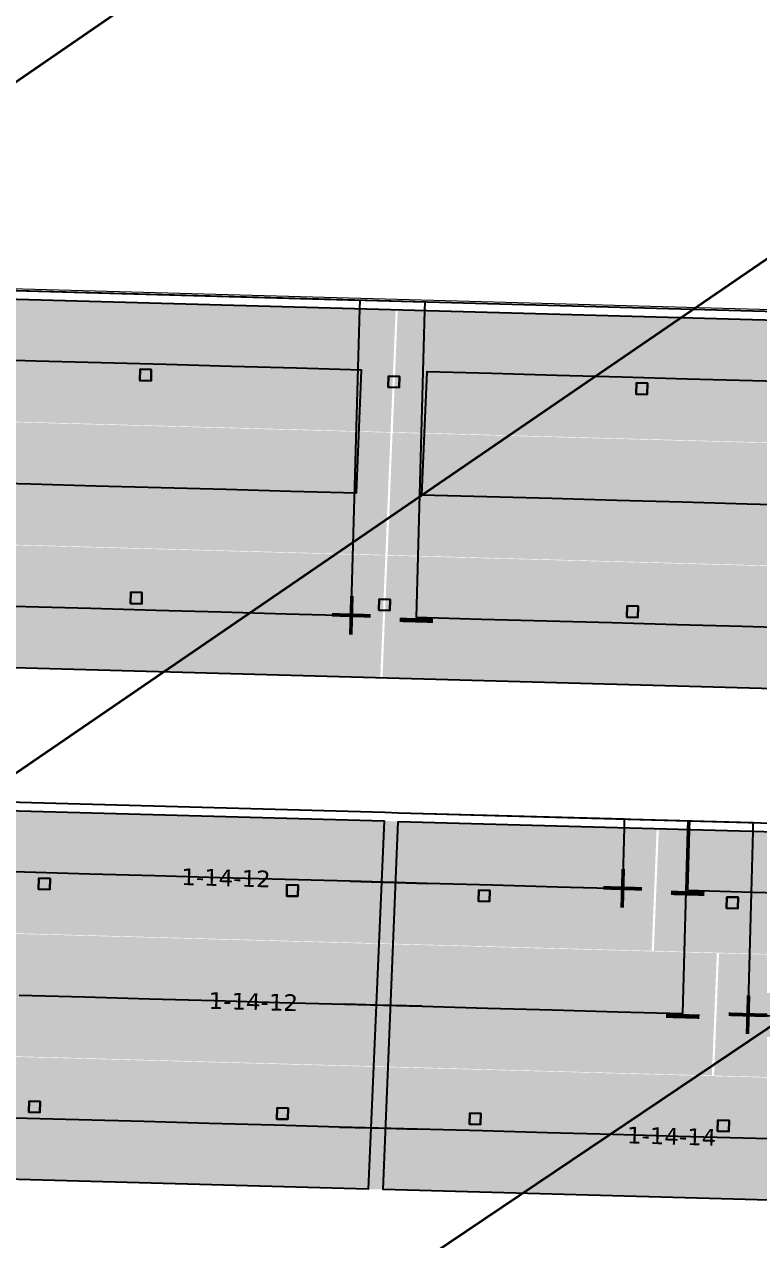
# Model space of a CAD drawing. Header units: metres. Extents: x 1477905 to 1478744, y 4202276 to 4202610.
# Drawn here: x 1478492.37 to 1478505.57, y 4202423.98 to 4202445.82 of the extents above; entities that cross this region are included whole.
import ezdxf

# ---------------------------------------------------------------- set-up
doc = ezdxf.new("R2010")
doc.units = ezdxf.units.M
doc.layers.add('Nouveau Terrain - CN - Courbes', color=22, linetype='Continuous', lineweight=0)
for name, color, linetype in [('PVcase DC Extensions', 170, 'Continuous'), ('PVcase Device Coloring', 7, 'Continuous'), ('PVcase Polarity Symbols', 7, 'Continuous'), ('PVcase Poles', 7, 'Continuous'), ('PVcase PV Area', 30, 'Continuous'), ('PVcase PV Modules (full frames)', 142, 'Continuous'), ('PVcase PV Modules (optimised)', 142, 'Continuous'), ('PVcase String Cables', 150, 'Continuous'), ('PVcase Stringing Numbers', 7, 'Continuous'), ('PVcase Strings', 92, 'Continuous')]:
    doc.layers.add(name, color=color, linetype=linetype)
doc.styles.get("Standard").update_dxf_attribs({"font": 'verdana.ttf'})
doc.styles.add('UBS-Style de texte', font='verdana.ttf')

# ---------------------------------------------------------------- blocks, each defined once
blk = doc.blocks.new('3P18@15DEG F FX ID2 PVBlock')
at = {"layer": 'PVcase PV Modules (optimised)', "color": 0}
blk.add_polyline3d([(0, 0, 1.773945735132677), (21.06698842950539, -0.5810537936249747, 1.773945735132684), (20.88445742833418, -7.198992669318526, 7.019385073192552e-15), (-0.182531001171211, -6.617938875693552, 0)], close=True, dxfattribs=at)

msp = doc.modelspace()

# ---------------------------------------------------------------- hatches: boundary and pattern name
at = {"layer": 'PVcase Device Coloring', "true_color": 0x1eec00, "transparency": 33554582}
for points in [[(1478482.483450809, 4202441.147699973), (1478482.391511109, 4202438.949019969), (1478498.954606212, 4202438.492189165), (1478499.046545913, 4202440.690869169)], [(1478499.083568135, 4202440.68984805), (1478498.995108641, 4202438.491072059), (1478514.392167092, 4202438.066401997), (1478514.480626587, 4202440.265177988)], [(1478483.543562436, 4202438.907582026), (1478483.451622736, 4202436.708902022), (1478498.862262913, 4202436.283857361), (1478498.954202614, 4202438.482537366)], [(1478498.991224836, 4202438.481516247), (1478498.902765342, 4202436.282740255), (1478515.474568826, 4202435.825669261), (1478515.563028321, 4202438.024445252)], [(1478467.072552169, 4202437.150994268), (1478466.980612468, 4202434.952314264), (1478498.769919615, 4202434.075525559), (1478498.861859315, 4202436.274205563)], [(1478498.898881538, 4202436.273184444), (1478498.810422043, 4202434.074408452), (1478530.611965152, 4202433.19728226), (1478530.700424647, 4202435.396058252)]]:
    msp.add_hatch(color=3, dxfattribs=at).paths.add_polyline_path(points, flags=0)
at = {"layer": 'PVcase Device Coloring', "true_color": 0x00ff40, "transparency": 33554582}
for points in [[(1478488.344602771, 4202431.792631203), (1478488.255544823, 4202429.593871718), (1478503.64973364, 4202429.169280804), (1478503.738791588, 4202431.368040289)], [(1478503.7777315, 4202431.366966278), (1478503.688673552, 4202429.168206793), (1478520.046431891, 4202428.717039433), (1478520.135489839, 4202430.915798918)], [(1478488.247286457, 4202429.584436562), (1478488.158228508, 4202427.385677077), (1478504.731477475, 4202426.928566214), (1478504.820535424, 4202429.127325699)], [(1478504.859475336, 4202429.126251689), (1478504.770417387, 4202426.927492204), (1478519.956982994, 4202426.508627798), (1478520.046040942, 4202428.707387283)], [(1478488.149970143, 4202427.376241921), (1478488.060912194, 4202425.177482435), (1478519.867534098, 4202424.300216164), (1478519.956592046, 4202426.498975649)]]:
    msp.add_hatch(color=100, dxfattribs=at).paths.add_polyline_path(points, flags=0)

# ---------------------------------------------------------------- linework, layer by layer
at = {"layer": 'Nouveau Terrain - CN - Courbes', "linetype": 'Continuous', "lineweight": 35}
for points in [[(1478479.04729392, 4202402.991108484, 65), (1478473.620589757, 4202401.417096424, 65), (1478475.985826699, 4202404.625406353, 65), (1478479.081299543, 4202408.366937595, 65), (1478480.429402437, 4202408.946411879, 65), (1478485.40812982, 4202410.008290214, 65), (1478487.609477454, 4202415.586895473, 65), (1478513.964444778, 4202433.312340741, 65), (1478556.971374048, 4202460.598036304, 65), (1478557.432209718, 4202461.599895009, 65), (1478559.407499856, 4202462.247799107, 65), (1478561.959309776, 4202463.805026239, 65), (1478569.909404268, 4202469.411276964, 65), (1478584.394987576, 4202477.759410393, 65), (1478587.342653569, 4202479.804456011, 65)], [(1478460.05602341, 4202398.024387334, 66), (1478459.212787518, 4202398.190406777, 66), (1478462.015698838, 4202401.475463587, 66), (1478465.607678771, 4202405.935287581, 66), (1478474.120264327, 4202416.931485549, 66), (1478475.004602611, 4202417.081417836, 66), (1478482.580715698, 4202425.772784553, 66), (1478516.306781525, 4202448.862316032, 66), (1478517.882323446, 4202450.561830505, 66), (1478520.160226136, 4202452.125735318, 66), (1478525.940551864, 4202455.216131345, 66), (1478534.350687071, 4202460.458383814, 66), (1478536.699811654, 4202461.468913687, 66), (1478544.439863948, 4202462.628009935, 66)], [(1478387.232329983, 4202386.094619704, 67), (1478390.908338942, 4202388.990672459, 67), (1478394.47325859, 4202390.825382657, 67), (1478403.84511512, 4202393.310762256, 67), (1478406.848609371, 4202393.746526284, 67), (1478419.865804031, 4202397.782705342, 67), (1478421.240200262, 4202398.136099674, 67), (1478435.962054715, 4202405.513392548, 67), (1478437.087439957, 4202405.888138734, 67), (1478450.501439546, 4202402.302026521, 67), (1478451.480135427, 4202402.868218603, 67), (1478459.843731548, 4202412.131789844, 67), (1478463.308035592, 4202416.60683128, 67), (1478463.581035824, 4202416.653115184, 67), (1478482.375803458, 4202438.020804289, 67), (1478497.450971379, 4202448.386024848, 67), (1478505.261635727, 4202457.458648583, 67), (1478506.615047561, 4202458.523228514, 67), (1478512.302633515, 4202459.35741089, 67)]]:
    msp.add_polyline3d(points, dxfattribs=at)
at = {"layer": 'PVcase DC Extensions'}
for points in [[(1478498.228897262, 4202430.419402136, 67.65300735039442), (1478498.794610096, 4202430.403799069, 67.61815717966124), (1478499.048431597, 4202430.396798356, 67.60525540758205), (1478499.614558008, 4202430.381183884, 67.57794101669013)], [(1478499.525109111, 4202428.172772249, 66.98645057095854), (1478498.958982701, 4202428.188386723, 67.01376496267729), (1478498.697293781, 4202428.19560443, 67.02709884058264), (1478498.131580947, 4202428.211207495, 67.06194901070074)], [(1478498.034264633, 4202426.003012854, 66.4708906712441), (1478498.599977467, 4202425.987409784, 66.43604050002224), (1478498.869533804, 4202425.979975086, 66.42227451627441), (1478499.435660214, 4202425.964360614, 66.39496012521575)]]:
    msp.add_polyline3d(points, dxfattribs=at)
at = {"layer": 'PVcase Poles'}
for points in [[(1478494.44863215, 4202439.421154476, 65.44697197979568), (1478494.454146303, 4202439.621078447, 65.44697197979568), (1478494.454146303, 4202439.621078447, 68.51361733887236), (1478494.44863215, 4202439.421154476, 68.45995189418956), (1478494.44863215, 4202439.421154476, 65.44697197979568), (1478494.648556121, 4202439.415640323, 65.44697197979568), (1478494.648556121, 4202439.415640323, 68.44932429929527), (1478494.44863215, 4202439.421154476, 68.45995189418956), (1478494.648556121, 4202439.415640323, 68.44932429929527), (1478494.654070274, 4202439.615564295, 68.50298974397808), (1478494.654070274, 4202439.615564295, 65.44697197979568), (1478494.648556121, 4202439.415640323, 65.44697197979568), (1478494.654070274, 4202439.615564295, 65.44697197979568), (1478494.454146303, 4202439.621078447, 65.44697197979568), (1478494.654070274, 4202439.615564295, 65.44697197979568), (1478494.654070274, 4202439.615564295, 68.50298974397808), (1478494.454146303, 4202439.621078447, 68.51361733887236)], [(1478498.90963957, 4202439.298114331, 65.19096122651939), (1478498.915153722, 4202439.498038303, 65.19096122651939), (1478498.915153722, 4202439.498038303, 68.2764782933973), (1478498.90963957, 4202439.298114331, 68.2228128487145), (1478498.90963957, 4202439.298114331, 65.19096122651939), (1478499.109563541, 4202439.292600179, 65.19096122651939), (1478499.109563541, 4202439.292600179, 68.21218525382021), (1478498.90963957, 4202439.298114331, 68.2228128487145), (1478499.109563541, 4202439.292600179, 68.21218525382021), (1478499.115077693, 4202439.492524151, 68.26585069850302), (1478499.115077693, 4202439.492524151, 65.19096122651939), (1478499.109563541, 4202439.292600179, 65.19096122651939), (1478499.115077693, 4202439.492524151, 65.19096122651939), (1478498.915153722, 4202439.498038303, 65.19096122651939), (1478499.115077693, 4202439.492524151, 65.19096122651939), (1478499.115077693, 4202439.492524151, 68.26585069850302), (1478498.915153722, 4202439.498038303, 68.2764782933973)], [(1478503.370646989, 4202439.175074189, 64.94214911442832), (1478503.376161142, 4202439.374998161, 64.94214911442832), (1478503.376161142, 4202439.374998161, 68.03933924843521), (1478503.370646989, 4202439.175074189, 67.9856738037524), (1478503.370646989, 4202439.175074189, 64.94214911442832), (1478503.57057096, 4202439.169560037, 64.94214911442832), (1478503.57057096, 4202439.169560037, 67.97504620885813), (1478503.370646989, 4202439.175074189, 67.9856738037524), (1478503.57057096, 4202439.169560037, 67.97504620885813), (1478503.576085112, 4202439.369484008, 68.02871165354094), (1478503.576085112, 4202439.369484008, 64.94214911442832), (1478503.57057096, 4202439.169560037, 64.94214911442832), (1478503.576085112, 4202439.369484008, 64.94214911442832), (1478503.376161142, 4202439.374998161, 64.94214911442832), (1478503.576085112, 4202439.369484008, 64.94214911442832), (1478503.576085112, 4202439.369484008, 68.02871165354094), (1478503.376161142, 4202439.374998161, 68.03933924843521)], [(1478494.281038234, 4202435.413251581, 65.13349969395485), (1478494.286552387, 4202435.613175552, 65.13349969395485), (1478494.286552387, 4202435.613175552, 67.44038727004703), (1478494.281038234, 4202435.413251581, 67.38672182536422), (1478494.281038234, 4202435.413251581, 65.13349969395485), (1478494.480962205, 4202435.407737428, 65.13349969395485), (1478494.480962205, 4202435.407737428, 67.37609423046993), (1478494.281038234, 4202435.413251581, 67.38672182536422), (1478494.480962205, 4202435.407737428, 67.37609423046993), (1478494.486476358, 4202435.6076614, 67.42975967515274), (1478494.486476358, 4202435.6076614, 65.13349969395485), (1478494.480962205, 4202435.407737428, 65.13349969395485), (1478494.486476358, 4202435.6076614, 65.13349969395485), (1478494.286552387, 4202435.613175552, 65.13349969395485), (1478494.486476358, 4202435.6076614, 65.13349969395485), (1478494.486476358, 4202435.6076614, 67.42975967515274), (1478494.286552387, 4202435.613175552, 67.44038727004703)], [(1478498.742045654, 4202435.290211436, 64.89015536144099), (1478498.747559806, 4202435.490135408, 64.89015536144099), (1478498.747559806, 4202435.490135408, 67.20324822458261), (1478498.742045654, 4202435.290211436, 67.1495827798998), (1478498.742045654, 4202435.290211436, 64.89015536144099), (1478498.941969624, 4202435.284697284, 64.89015536144099), (1478498.941969624, 4202435.284697284, 67.13895518500551), (1478498.742045654, 4202435.290211436, 67.1495827798998), (1478498.941969624, 4202435.284697284, 67.13895518500551), (1478498.947483777, 4202435.484621256, 67.19262062968832), (1478498.947483777, 4202435.484621256, 64.89015536144099), (1478498.941969624, 4202435.284697284, 64.89015536144099), (1478498.947483777, 4202435.484621256, 64.89015536144099), (1478498.747559806, 4202435.490135408, 64.89015536144099), (1478498.947483777, 4202435.484621256, 64.89015536144099), (1478498.947483777, 4202435.484621256, 67.19262062968832), (1478498.747559806, 4202435.490135408, 67.20324822458261)], [(1478503.203053073, 4202435.167171293, 64.66118461712554), (1478503.208567226, 4202435.367095265, 64.66118461712554), (1478503.208567226, 4202435.367095265, 66.96610917935871), (1478503.203053073, 4202435.167171293, 66.9124437346759), (1478503.203053073, 4202435.167171293, 64.66118461712554), (1478503.402977044, 4202435.161657141, 64.66118461712554), (1478503.402977044, 4202435.161657141, 66.90181613978162), (1478503.203053073, 4202435.167171293, 66.9124437346759), (1478503.402977044, 4202435.161657141, 66.90181613978162), (1478503.408491196, 4202435.361581112, 66.95548158446442), (1478503.408491196, 4202435.361581112, 64.66118461712554), (1478503.402977044, 4202435.161657141, 64.66118461712554), (1478503.408491196, 4202435.361581112, 64.66118461712554), (1478503.208567226, 4202435.367095265, 64.66118461712554), (1478503.408491196, 4202435.361581112, 64.66118461712554), (1478503.408491196, 4202435.361581112, 66.95548158446442), (1478503.208567226, 4202435.367095265, 66.96610917935871)], [(1478492.629043939, 4202430.27793009, 64.82939253346812), (1478492.634558091, 4202430.477854062, 64.82939253346812), (1478492.634558091, 4202430.477854062, 67.97175728251922), (1478492.629043939, 4202430.27793009, 67.91806592915785), (1478492.629043939, 4202430.27793009, 64.82939253346812), (1478492.828967909, 4202430.272415938, 64.82939253346812), (1478492.828967909, 4202430.272415938, 67.90574981405612), (1478492.629043939, 4202430.27793009, 67.91806592915785), (1478492.828967909, 4202430.272415938, 67.90574981405612), (1478492.834482062, 4202430.47233991, 67.9594411674175), (1478492.834482062, 4202430.47233991, 64.82939253346812), (1478492.828967909, 4202430.272415938, 64.82939253346812), (1478492.834482062, 4202430.47233991, 64.82939253346812), (1478492.634558091, 4202430.477854062, 64.82939253346812), (1478492.834482062, 4202430.47233991, 64.82939253346812), (1478492.834482062, 4202430.47233991, 67.9594411674175), (1478492.634558091, 4202430.477854062, 67.97175728251922)], [(1478497.087898706, 4202430.154949319, 64.5994439047511), (1478497.093412858, 4202430.35487329, 64.5994439047511), (1478497.093412858, 4202430.35487329, 67.69707402042269), (1478497.087898706, 4202430.154949319, 67.64338266706132), (1478497.087898706, 4202430.154949319, 64.5994439047511), (1478497.287822677, 4202430.149435166, 64.5994439047511), (1478497.287822677, 4202430.149435166, 67.63106655195959), (1478497.087898706, 4202430.154949319, 67.64338266706132), (1478497.287822677, 4202430.149435166, 67.63106655195959), (1478497.293336829, 4202430.349359138, 67.68475790532096), (1478497.293336829, 4202430.349359138, 64.5994439047511), (1478497.287822677, 4202430.149435166, 64.5994439047511), (1478497.293336829, 4202430.349359138, 64.5994439047511), (1478497.093412858, 4202430.35487329, 64.5994439047511), (1478497.293336829, 4202430.349359138, 64.5994439047511), (1478497.293336829, 4202430.349359138, 67.68475790532096), (1478497.093412858, 4202430.35487329, 67.69707402042269)], [(1478500.535322163, 4202430.059865084, 64.42263901056008), (1478500.540836315, 4202430.259789055, 64.42263901056008), (1478500.540836315, 4202430.259789055, 67.50742043277063), (1478500.535322163, 4202430.059865084, 67.45376830296595), (1478500.535322163, 4202430.059865084, 64.42263901056008), (1478500.735246134, 4202430.054350931, 64.42263901056008), (1478500.735246134, 4202430.054350931, 67.44412239801618), (1478500.535322163, 4202430.059865084, 67.45376830296595), (1478500.735246134, 4202430.054350931, 67.44412239801618), (1478500.740760286, 4202430.254274903, 67.49777452782085), (1478500.740760286, 4202430.254274903, 64.42263901056008), (1478500.735246134, 4202430.054350931, 64.42263901056008), (1478500.740760286, 4202430.254274903, 64.42263901056008), (1478500.540836315, 4202430.259789055, 64.42263901056008), (1478500.740760286, 4202430.254274903, 64.42263901056008), (1478500.740760286, 4202430.254274903, 67.49777452782085), (1478500.540836315, 4202430.259789055, 67.50742043277063)], [(1478504.997436673, 4202429.936794405, 64.19481356368917), (1478505.002950825, 4202430.136718377, 64.19481356368917), (1478505.002950825, 4202430.136718377, 67.29213293042531), (1478504.997436673, 4202429.936794405, 67.23848080062064), (1478504.997436673, 4202429.936794405, 64.19481356368917), (1478505.197360644, 4202429.931280253, 64.19481356368917), (1478505.197360644, 4202429.931280253, 67.22883489567086), (1478504.997436673, 4202429.936794405, 67.23848080062064), (1478505.197360644, 4202429.931280253, 67.22883489567086), (1478505.202874796, 4202430.131204224, 67.28248702547553), (1478505.202874796, 4202430.131204224, 64.19481356368917), (1478505.197360644, 4202429.931280253, 64.19481356368917), (1478505.202874796, 4202430.131204224, 64.19481356368917), (1478505.002950825, 4202430.136718377, 64.19481356368917), (1478505.202874796, 4202430.131204224, 64.19481356368917), (1478505.202874796, 4202430.131204224, 67.28248702547553), (1478505.002950825, 4202430.136718377, 67.29213293042531)], [(1478492.452424493, 4202426.27027613, 64.5458938056088), (1478492.457938646, 4202426.470200102, 64.5458938056088), (1478492.457938646, 4202426.470200102, 66.8990450991022), (1478492.452424493, 4202426.27027613, 66.84535374574082), (1478492.452424493, 4202426.27027613, 64.5458938056088), (1478492.652348464, 4202426.264761978, 64.5458938056088), (1478492.652348464, 4202426.264761978, 66.8330376306391), (1478492.452424493, 4202426.27027613, 66.84535374574082), (1478492.652348464, 4202426.264761978, 66.8330376306391), (1478492.657862616, 4202426.464685949, 66.88672898400047), (1478492.657862616, 4202426.464685949, 64.5458938056088), (1478492.652348464, 4202426.264761978, 64.5458938056088), (1478492.657862616, 4202426.464685949, 64.5458938056088), (1478492.457938646, 4202426.470200102, 64.5458938056088), (1478492.657862616, 4202426.464685949, 64.5458938056088), (1478492.657862616, 4202426.464685949, 66.88672898400047), (1478492.457938646, 4202426.470200102, 66.8990450991022)], [(1478496.911279261, 4202426.147295359, 64.3163523267252), (1478496.916793413, 4202426.34721933, 64.3163523267252), (1478496.916793413, 4202426.34721933, 66.62436183699306), (1478496.911279261, 4202426.147295359, 66.57067048363169), (1478496.911279261, 4202426.147295359, 64.3163523267252), (1478497.111203232, 4202426.141781206, 64.3163523267252), (1478497.111203232, 4202426.141781206, 66.55835436852995), (1478496.911279261, 4202426.147295359, 66.57067048363169), (1478497.111203232, 4202426.141781206, 66.55835436852995), (1478497.116717384, 4202426.341705178, 66.61204572189132), (1478497.116717384, 4202426.341705178, 64.3163523267252), (1478497.111203232, 4202426.141781206, 64.3163523267252), (1478497.116717384, 4202426.341705178, 64.3163523267252), (1478496.916793413, 4202426.34721933, 64.3163523267252), (1478497.116717384, 4202426.341705178, 64.3163523267252), (1478497.116717384, 4202426.341705178, 66.61204572189132), (1478496.916793413, 4202426.34721933, 66.62436183699306)], [(1478500.3729813, 4202426.051817303, 64.13917326598363), (1478500.378495452, 4202426.251741274, 64.13917326598363), (1478500.378495452, 4202426.251741274, 66.4339240199107), (1478500.3729813, 4202426.051817303, 66.38027189010603), (1478500.3729813, 4202426.051817303, 64.13917326598363), (1478500.57290527, 4202426.04630315, 64.13917326598363), (1478500.57290527, 4202426.04630315, 66.37062598515624), (1478500.3729813, 4202426.051817303, 66.38027189010603), (1478500.57290527, 4202426.04630315, 66.37062598515624), (1478500.578419423, 4202426.246227122, 66.42427811496091), (1478500.578419423, 4202426.246227122, 64.13917326598363), (1478500.57290527, 4202426.04630315, 64.13917326598363), (1478500.578419423, 4202426.246227122, 64.13917326598363), (1478500.378495452, 4202426.251741274, 64.13917326598363), (1478500.578419423, 4202426.246227122, 64.13917326598363), (1478500.578419423, 4202426.246227122, 66.42427811496091), (1478500.378495452, 4202426.251741274, 66.4339240199107)], [(1478504.83509581, 4202425.928746624, 63.91524052750503), (1478504.840609962, 4202426.128670596, 63.91524052750503), (1478504.840609962, 4202426.128670596, 66.21863651756537), (1478504.83509581, 4202425.928746624, 66.16498438776071), (1478504.83509581, 4202425.928746624, 63.91524052750503), (1478505.03501978, 4202425.923232472, 63.91524052750503), (1478505.03501978, 4202425.923232472, 66.15533848281092), (1478504.83509581, 4202425.928746624, 66.16498438776071), (1478505.03501978, 4202425.923232472, 66.15533848281092), (1478505.040533933, 4202426.123156443, 66.2089906126156), (1478505.040533933, 4202426.123156443, 63.91524052750503), (1478505.03501978, 4202425.923232472, 63.91524052750503), (1478505.040533933, 4202426.123156443, 63.91524052750503), (1478504.840609962, 4202426.128670596, 63.91524052750503), (1478505.040533933, 4202426.123156443, 63.91524052750503), (1478505.040533933, 4202426.123156443, 66.2089906126156), (1478504.840609962, 4202426.128670596, 66.21863651756537)]]:
    msp.add_polyline3d(points, dxfattribs=at)
at = {"layer": 'PVcase PV Area', "color": 92, "lineweight": 0, "ltscale": 0.3}
msp.add_lwpolyline([(1478339.259568284, 4202438.995625216), (1478350.068033775, 4202437.937223447), (1478351.232465833, 4202444.959349633), (1478540.534256194, 4202439.738170348), (1478540.901876147, 4202436.232162382, -0.3139956367760866), (1478536.12052433, 4202430.113600746), (1478511.262201618, 4202419.774277388), (1478479.866163529, 4202408.008974139), (1478455.566751942, 4202400.12618837), (1478424.996123794, 4202392.130042891), (1478405.950104405, 4202386.211767361, -0.1137883790422365), (1478401.394384891, 4202385.911842342), (1478394.320368514, 4202388.689042576), (1478385.824395231, 4202392.672774198, 0.4395017912573829), (1478355.370027866, 4202381.467339296), (1478354.099964637, 4202377.634699788, -0.2556769067150101), (1478348.901034069, 4202372.930065227), (1478337.373768455, 4202370.62308633)], format="xyb", close=True, dxfattribs=at)
at = {"layer": 'PVcase String Cables'}
for points in [[(1478513.870242965, 4202439.181405222, 67.53217177368224), (1478513.900576028, 4202440.281176505, 67.82729500877319), (1478513.904711644, 4202440.431119567, 67.82738449169229), (1478509.840600484, 4202440.543212815, 68.01932672065318), (1478509.590932792, 4202440.550098961, 68.03197868462067), (1478488.553624363, 4202441.130334134, 69.1502837596001), (1478488.304824738, 4202441.137196338, 69.1642200213521), (1478467.306336876, 4202441.716360791, 70.86236638150481), (1478467.056728063, 4202441.723245312, 70.88352989769439), (1478446.071371821, 4202442.30204758, 72.73702291638509), (1478445.803564531, 4202442.309434038, 72.76050105877586), (1478424.80088421, 4202442.888714124, 74.40594292057258), (1478424.494120179, 4202442.897175058, 74.42566930873956), (1478403.45013783, 4202443.477594306, 75.41032428569103), (1478403.18036219, 4202443.485035054, 75.42080560663639), (1478382.126851171, 4202444.065717114, 76.17453442216315), (1478381.840358193, 4202444.073618948, 76.18314753144931), (1478360.775929468, 4202444.654602132, 76.51166850085247), (1478360.522577693, 4202444.66158989, 76.51189248825186), (1478339.881851294, 4202445.230886836, 76.79454619839572)], [(1478514.952644699, 4202436.940672486, 66.88533617175163), (1478515.0439102, 4202440.249641923, 67.77329695094616), (1478515.048045816, 4202440.399584986, 67.77338643386702), (1478509.840600484, 4202440.543212815, 68.01932672065318), (1478509.590932792, 4202440.550098961, 68.03197868462067), (1478488.553624363, 4202441.130334134, 69.1502837596001), (1478488.304824738, 4202441.137196338, 69.16422002133328), (1478467.306336876, 4202441.716360791, 70.86236638150481), (1478467.056728063, 4202441.723245312, 70.88352989769439), (1478446.071371821, 4202442.30204758, 72.73702291638509), (1478445.803564531, 4202442.309434038, 72.76050105877586), (1478424.80088421, 4202442.888714124, 74.40594292057258), (1478424.494120179, 4202442.897175059, 74.4256693087413), (1478403.45013783, 4202443.477594306, 75.41032428569103), (1478403.18036219, 4202443.485035054, 75.42080560662806), (1478382.126851171, 4202444.065717114, 76.17453442216315), (1478381.840358193, 4202444.073618948, 76.18314753144931), (1478360.775929468, 4202444.654602132, 76.51166850085247), (1478360.522577693, 4202444.66158989, 76.51189248825186), (1478339.881851294, 4202445.230886836, 76.79454619839572)], [(1478516.123894249, 4202436.908367964, 66.8300197100963), (1478516.215159749, 4202440.217337402, 67.71798048930181), (1478516.219295366, 4202440.367280465, 67.71806997222266), (1478509.840600484, 4202440.543212815, 68.01932672065318), (1478509.590932792, 4202440.550098961, 68.03197868462067), (1478488.553624363, 4202441.130334134, 69.1502837596001), (1478488.304824738, 4202441.137196338, 69.16422002133328), (1478467.306336876, 4202441.716360791, 70.86236638150481), (1478467.056728063, 4202441.723245312, 70.88352989769439), (1478446.071371821, 4202442.30204758, 72.73702291638509), (1478445.803564531, 4202442.309434038, 72.76050105877586), (1478424.80088421, 4202442.888714124, 74.40594292057258), (1478424.494120179, 4202442.897175059, 74.4256693087413), (1478403.45013783, 4202443.477594306, 75.41032428569103), (1478403.18036219, 4202443.485035054, 75.42080560662806), (1478382.126851171, 4202444.065717114, 76.17453442216315), (1478381.840358193, 4202444.073618948, 76.18314753144931), (1478360.775929468, 4202444.654602132, 76.51166850085247), (1478360.522577693, 4202444.66158989, 76.51189248825186), (1478339.881851294, 4202445.230886836, 76.79454619839572)], [(1478515.041492515, 4202439.149100699, 67.47685531202568), (1478515.071825577, 4202440.248871982, 67.77197854711665), (1478515.075961194, 4202440.398815045, 67.7720680300375), (1478509.840600484, 4202440.543212815, 68.01932672065318), (1478509.590932792, 4202440.550098961, 68.03197868462067), (1478488.553624363, 4202441.130334134, 69.1502837596001), (1478488.304824738, 4202441.137196338, 69.1642200213521), (1478467.306336876, 4202441.716360791, 70.86236638150481), (1478467.056728063, 4202441.723245312, 70.88352989769439), (1478446.071371821, 4202442.302047579, 72.73702291638088), (1478445.803564531, 4202442.309434038, 72.76050105877586), (1478424.80088421, 4202442.888714124, 74.40594292057258), (1478424.494120179, 4202442.897175058, 74.42566930873956), (1478403.45013783, 4202443.477594306, 75.41032428569103), (1478403.18036219, 4202443.485035054, 75.42080560663639), (1478382.126851171, 4202444.065717114, 76.17453442216315), (1478381.840358193, 4202444.073618948, 76.18314753144931), (1478360.775929468, 4202444.654602132, 76.51166850085247), (1478360.522577693, 4202444.66158989, 76.51189248825186), (1478339.881851294, 4202445.230886836, 76.79454619839572)], [(1478530.090041026, 4202434.312285486, 65.57470302995091), (1478530.242238964, 4202439.830453077, 67.05550135328198), (1478530.246374581, 4202439.980396147, 67.05559083620435), (1478509.840600484, 4202440.543212816, 68.01932672065495), (1478509.590932792, 4202440.550098962, 68.03197868462274), (1478488.553624363, 4202441.130334134, 69.15028375958774), (1478488.304824738, 4202441.137196338, 69.16422002133328), (1478467.306336876, 4202441.716360791, 70.86236638150481), (1478467.056728063, 4202441.723245313, 70.88352989767803), (1478446.071371821, 4202442.30204758, 72.73702291638509), (1478445.803564531, 4202442.309434039, 72.7605010587794), (1478424.80088421, 4202442.888714124, 74.40594292057258), (1478424.494120179, 4202442.897175059, 74.4256693087413), (1478403.45013783, 4202443.477594306, 75.41032428569103), (1478403.18036219, 4202443.485035054, 75.42080560662806), (1478382.126851171, 4202444.065717114, 76.17453442216315), (1478381.840358193, 4202444.073618948, 76.18314753144931), (1478360.775929468, 4202444.654602132, 76.51166850085247), (1478360.522577693, 4202444.66158989, 76.51189248825186), (1478339.881851294, 4202445.230886836, 76.79454619839572)], [(1478499.420805665, 4202435.158181218, 67.08294274972958), (1478499.573003603, 4202440.676348813, 68.56418041896072), (1478499.577139219, 4202440.826291862, 68.56429374810891), (1478488.553624363, 4202441.130334133, 69.15028375959803), (1478488.304824738, 4202441.137196337, 69.16422002134838), (1478467.306336876, 4202441.716360791, 70.86236638150481), (1478467.056728063, 4202441.723245312, 70.88352989769439), (1478446.071371821, 4202442.302047579, 72.73702291638088), (1478445.803564531, 4202442.309434038, 72.76050105877586), (1478424.80088421, 4202442.888714124, 74.40594292057258), (1478424.494120179, 4202442.897175058, 74.42566930873956), (1478403.45013783, 4202443.477594306, 75.41032428569103), (1478403.18036219, 4202443.485035054, 75.42080560663639), (1478382.126851171, 4202444.065717114, 76.17453442216315), (1478381.840358193, 4202444.073618948, 76.18314753144931), (1478360.775929468, 4202444.654602132, 76.51166850085247), (1478360.522577693, 4202444.661589889, 76.51189248825148), (1478339.881851294, 4202445.230886836, 76.79454619839572)], [(1478498.249903516, 4202435.190476159, 67.14518577952605), (1478498.402101454, 4202440.708643753, 68.62642344875718), (1478498.40623707, 4202440.858586802, 68.62653677790537), (1478488.553624363, 4202441.130334134, 69.1502837596001), (1478488.304824738, 4202441.137196338, 69.16422002133328), (1478467.306336876, 4202441.716360791, 70.86236638150481), (1478467.056728063, 4202441.723245312, 70.88352989769439), (1478446.071371821, 4202442.30204758, 72.73702291638509), (1478445.803564531, 4202442.309434038, 72.76050105877586), (1478424.80088421, 4202442.888714124, 74.40594292057258), (1478424.494120179, 4202442.897175059, 74.4256693087413), (1478403.45013783, 4202443.477594306, 75.41032428569103), (1478403.18036219, 4202443.485035054, 75.42080560662806), (1478382.126851171, 4202444.065717114, 76.17453442216315), (1478381.840358193, 4202444.073618948, 76.18314753144931), (1478360.775929468, 4202444.654602132, 76.51166850085247), (1478360.522577693, 4202444.66158989, 76.51189248825186), (1478339.881851294, 4202445.230886836, 76.79454619839572)], [(1478503.128136204, 4202430.284275019, 67.40841836694196), (1478503.158469266, 4202431.384046304, 67.70355591983987), (1478503.162604882, 4202431.533989356, 67.70364930231757), (1478499.099031662, 4202431.646067767, 67.89970803800979), (1478498.849660655, 4202431.65294573, 67.91239470140185), (1478477.822503746, 4202432.232900911, 69.20775154736258), (1478477.573716408, 4202432.239762777, 69.2318906520581), (1478456.590860719, 4202432.818496075, 71.11350164944335), (1478456.335846844, 4202432.825529675, 71.13655079202223), (1478435.347755606, 4202433.404407376, 72.95878892240175), (1478435.040720615, 4202433.412875784, 72.9812509305466), (1478414.005574829, 4202433.993051308, 74.13955276937888), (1478413.72650541, 4202434.00074839, 74.15125363802694), (1478392.675444939, 4202434.581362861, 74.97062224059476), (1478392.399086598, 4202434.588985168, 74.9808703422818), (1478371.338314589, 4202435.169867496, 75.49281086919423), (1478371.060540808, 4202435.177528843, 75.49677146963754), (1478349.994391164, 4202435.758559492, 75.68483412742162), (1478349.745420294, 4202435.765426419, 75.69530974273171), (1478339.660408163, 4202436.043583617, 76.0200912943735)], [(1478504.20988004, 4202428.043560429, 66.7604203714471), (1478504.30114554, 4202431.352529868, 67.64842422825078), (1478504.305281156, 4202431.50247292, 67.64851761072848), (1478499.099031662, 4202431.646067766, 67.89970803800797), (1478498.849660655, 4202431.65294573, 67.91239470140185), (1478477.822503746, 4202432.232900911, 69.20775154736258), (1478477.573716408, 4202432.239762776, 69.2318906520538), (1478456.590860719, 4202432.818496075, 71.11350164944335), (1478456.335846844, 4202432.825529674, 71.13655079201813), (1478435.347755606, 4202433.404407375, 72.95878892239764), (1478435.040720615, 4202433.412875784, 72.9812509305466), (1478414.005574829, 4202433.993051307, 74.1395527693767), (1478413.72650541, 4202434.00074839, 74.15125363802694), (1478392.675444939, 4202434.581362861, 74.97062224059476), (1478392.399086598, 4202434.588985168, 74.9808703422818), (1478371.338314589, 4202435.169867496, 75.49281086919423), (1478371.060540808, 4202435.177528843, 75.49677146963754), (1478349.994391164, 4202435.758559492, 75.68483412742162), (1478349.745420294, 4202435.765426419, 75.69530974273171), (1478339.660408163, 4202436.043583617, 76.0200912943735)], [(1478505.381072772, 4202428.011257474, 66.70391282185143), (1478505.472338272, 4202431.320226913, 67.59191667841536), (1478505.476473888, 4202431.470169966, 67.59201006088365), (1478499.099031662, 4202431.646067767, 67.89970803800979), (1478498.849660655, 4202431.65294573, 67.91239470140185), (1478477.822503746, 4202432.232900911, 69.20775154736258), (1478477.573716408, 4202432.239762776, 69.2318906520538), (1478456.590860719, 4202432.818496075, 71.11350164944335), (1478456.335846844, 4202432.825529675, 71.13655079202223), (1478435.347755606, 4202433.404407376, 72.95878892240175), (1478435.040720615, 4202433.412875784, 72.9812509305466), (1478414.005574829, 4202433.993051308, 74.13955276937888), (1478413.72650541, 4202434.00074839, 74.15125363802694), (1478392.675444939, 4202434.581362861, 74.97062224059476), (1478392.399086598, 4202434.588985168, 74.9808703422818), (1478371.338314589, 4202435.169867496, 75.49281086919423), (1478371.060540808, 4202435.177528843, 75.49677146963754), (1478349.994391164, 4202435.758559492, 75.68483412742162), (1478349.745420294, 4202435.765426419, 75.69530974273171), (1478339.660408163, 4202436.043583617, 76.0200912943735)], [(1478504.299328936, 4202430.251972063, 67.35191081709532), (1478504.329661999, 4202431.351743349, 67.64704836997078), (1478504.333797615, 4202431.501686401, 67.64714175244835), (1478499.099031662, 4202431.646067766, 67.89970803800797), (1478498.849660655, 4202431.65294573, 67.91239470140185), (1478477.822503746, 4202432.232900911, 69.20775154736258), (1478477.573716408, 4202432.239762776, 69.2318906520538), (1478456.590860719, 4202432.818496074, 71.11350164943906), (1478456.335846844, 4202432.825529674, 71.13655079201813), (1478435.347755606, 4202433.404407375, 72.95878892239764), (1478435.040720615, 4202433.412875784, 72.9812509305466), (1478414.005574829, 4202433.993051307, 74.1395527693767), (1478413.72650541, 4202434.00074839, 74.15125363802694), (1478392.675444939, 4202434.581362861, 74.97062224059476), (1478392.399086598, 4202434.588985168, 74.9808703422818), (1478371.338314589, 4202435.169867496, 75.49281086919423), (1478371.060540808, 4202435.177528843, 75.49677146963754), (1478349.994391164, 4202435.758559492, 75.68483412742162), (1478349.745420294, 4202435.765426419, 75.69530974273171), (1478339.660408163, 4202436.043583617, 76.0200912943735)], [(1478519.345936662, 4202425.415210378, 65.43433177781404), (1478519.4981346, 4202430.933377972, 66.91520193849198), (1478519.502270217, 4202431.083321031, 66.91529532097287), (1478499.099031662, 4202431.646067767, 67.89970803800979), (1478498.849660655, 4202431.65294573, 67.91239470140185), (1478477.822503746, 4202432.232900911, 69.20775154736258), (1478477.573716408, 4202432.239762776, 69.2318906520538), (1478456.590860719, 4202432.818496075, 71.11350164944335), (1478456.335846844, 4202432.825529675, 71.13655079202223), (1478435.347755606, 4202433.404407375, 72.95878892239764), (1478435.040720615, 4202433.412875784, 72.9812509305466), (1478414.005574829, 4202433.993051308, 74.13955276937888), (1478413.72650541, 4202434.00074839, 74.15125363802694), (1478392.675444939, 4202434.581362861, 74.97062224059476), (1478392.399086598, 4202434.588985168, 74.9808703422818), (1478371.338314589, 4202435.169867496, 75.49281086919423), (1478371.060540808, 4202435.177528843, 75.49677146963754), (1478349.994391164, 4202435.758559492, 75.68483412742162), (1478349.745420294, 4202435.765426419, 75.69530974273171), (1478339.660408163, 4202436.043583617, 76.0200912943735)]]:
    msp.add_polyline3d(points, dxfattribs=at)
at = {"layer": 'PVcase Strings'}
for points in [[(1478491.316833922, 4202437.592577605), (1478492.487736071, 4202437.560282663), (1478493.658638219, 4202437.527987723), (1478494.829540368, 4202437.495692783), (1478496.000442517, 4202437.463397843), (1478497.171344666, 4202437.431102903), (1478498.342246814, 4202437.398807961), (1478498.434590113, 4202439.607139765), (1478497.263687965, 4202439.639434706), (1478496.092785816, 4202439.671729647), (1478494.921883667, 4202439.704024587), (1478493.750981518, 4202439.736319527), (1478492.580079369, 4202439.768614467), (1478491.409177221, 4202439.800909408)], [(1478506.630905155, 4202439.381075183), (1478505.460003006, 4202439.413370123), (1478504.289100857, 4202439.445665063), (1478503.118198709, 4202439.477960004), (1478501.94729656, 4202439.510254945), (1478500.776394411, 4202439.542549885), (1478499.605492262, 4202439.574844825), (1478499.513148963, 4202437.366513021), (1478500.684051112, 4202437.334218081), (1478501.854953261, 4202437.301923141), (1478503.02585541, 4202437.269628201), (1478504.196757559, 4202437.23733326), (1478505.367659707, 4202437.205038319), (1478506.538561856, 4202437.172743379)], [(1478498.249903516, 4202435.190476159), (1478497.079001367, 4202435.2227711), (1478495.908099218, 4202435.25506604), (1478494.737197069, 4202435.28736098), (1478493.566294921, 4202435.31965592), (1478492.395392772, 4202435.351950861), (1478491.224490623, 4202435.384245802), (1478490.053588474, 4202435.416540742), (1478488.882686325, 4202435.448835682), (1478487.461173081, 4202435.488042789), (1478486.292431621, 4202435.520278134), (1478485.123690162, 4202435.55251348), (1478483.954948702, 4202435.584748826), (1478482.786207243, 4202435.616984172), (1478481.617465783, 4202435.649219518), (1478480.448724323, 4202435.681454863), (1478479.279982864, 4202435.713690209), (1478478.111241404, 4202435.745925555), (1478476.942499944, 4202435.778160901), (1478475.773758485, 4202435.810396248), (1478474.605017025, 4202435.842631593)], [(1478521.89129418, 4202434.53841714), (1478520.720044631, 4202434.570721663), (1478519.548795081, 4202434.603026184), (1478518.377545532, 4202434.635330707), (1478517.206295982, 4202434.667635228), (1478516.035046433, 4202434.699939751), (1478514.863796884, 4202434.732244273), (1478513.692547334, 4202434.764548795), (1478512.521297785, 4202434.796853317), (1478511.350048236, 4202434.82915784), (1478510.178798686, 4202434.861462361), (1478508.788022855, 4202434.899821695), (1478507.617120706, 4202434.932116636), (1478506.446218557, 4202434.964411576), (1478505.275316409, 4202434.996706516), (1478504.10441426, 4202435.029001457), (1478502.933512111, 4202435.061296398), (1478501.762609962, 4202435.093591338), (1478500.591707813, 4202435.125886278), (1478499.420805665, 4202435.158181218)], [(1478503.128136204, 4202430.284275019), (1478501.956943472, 4202430.316577974), (1478500.78575074, 4202430.348880929), (1478499.614558008, 4202430.381183884), (1478498.228897262, 4202430.419402136), (1478497.05856013, 4202430.451681493), (1478495.888222998, 4202430.483960849), (1478494.717885866, 4202430.516240206), (1478493.547548735, 4202430.548519562), (1478492.377211603, 4202430.580798918), (1478491.206874471, 4202430.613078276)], [(1478506.641714401, 4202430.187366154), (1478505.470521668, 4202430.219669109), (1478504.299328936, 4202430.251972063)], [(1478492.279895288, 4202428.372604277), (1478493.45023242, 4202428.340324921), (1478494.620569552, 4202428.308045564), (1478495.790906684, 4202428.275766208), (1478496.961243815, 4202428.243486851), (1478498.131580947, 4202428.211207495), (1478499.525109111, 4202428.172772249), (1478500.696301843, 4202428.140469294), (1478501.867494575, 4202428.108166339), (1478503.038687307, 4202428.075863384), (1478504.20988004, 4202428.043560429)], [(1478505.381072772, 4202428.011257474), (1478506.552265504, 4202427.978954519)], [(1478506.462816607, 4202425.770542884), (1478505.291623875, 4202425.802845839), (1478504.120431143, 4202425.835148794), (1478502.949238411, 4202425.867451749), (1478501.778045679, 4202425.899754704), (1478500.606852947, 4202425.932057659), (1478499.435660214, 4202425.964360614), (1478498.034264633, 4202426.003012854), (1478496.863927501, 4202426.03529221), (1478495.693590369, 4202426.067571566), (1478494.523253238, 4202426.099850923), (1478493.352916106, 4202426.132130279), (1478492.182578974, 4202426.164409636), (1478491.012241842, 4202426.196688993), (1478489.841904711, 4202426.228968349), (1478488.671567579, 4202426.261247706)]]:
    msp.add_lwpolyline(points, dxfattribs=at)

# ---------------------------------------------------------------- block references
at = {"layer": 'PVcase PV Modules (full frames)', "extrusion": (0.05304293979202378, -0.001462990379204388, 0.9985911606845768), "rotation": 271.5798884593579}
msp.add_blockref('3P18@15DEG F FX ID2 PVBlock', (4241606.49537793, -1360139.413469119, 72342.5271934583), dxfattribs=at)
at = {"layer": 'PVcase PV Modules (full frames)', "extrusion": (0.06144077919955055, -0.001694613255076034, 0.9981092920804153), "rotation": 271.5798884593579}
msp.add_blockref('3P18@15DEG F FX ID2 PVBlock', (4241597.305461869, -1359472.031832541, 83784.6348807801), dxfattribs=at)
at = {"layer": 'PVcase PV Modules (full frames)', "extrusion": (0.04815521632158824, -0.001328180875027284, 0.998838981556379), "rotation": 271.5798884593579}
msp.add_blockref('3P18@15DEG F FX ID2 PVBlock', (4241597.305461868, -1360488.149765254, 65681.9014404418), dxfattribs=at)

# ---------------------------------------------------------------- texts
at = {"layer": 'PVcase Polarity Symbols', "color": 1, "char_height": 0.7000000000000001, "attachment_point": 5, "rotation": 358.42011154064215}
for insert in [(1478498.249903516, 4202435.190476159), (1478503.128136204, 4202430.284275019), (1478505.381072772, 4202428.011257474)]:
    msp.add_mtext('＋', dxfattribs=dict(at, insert=insert))
at = {"layer": 'PVcase Polarity Symbols', "color": 7, "char_height": 0.7000000000000001, "attachment_point": 5, "rotation": 358.42011154064215}
for insert in [(1478499.420805665, 4202435.158181218), (1478504.299328936, 4202430.251972063), (1478504.20988004, 4202428.043560429)]:
    msp.add_mtext('−', dxfattribs=dict(at, insert=insert))
at = {"layer": 'PVcase Stringing Numbers', "color": 18, "true_color": 0x000000, "char_height": 0.3, "attachment_point": 5, "rotation": 358.42011154064215, "style": 'UBS-Style de texte', "bg_fill": 1, "box_fill_scale": 1.5, "bg_fill_color": 7, "bg_fill_true_color": 16777215, "bg_fill_transparency": 0}
for s, insert in [('1-14-12', (1478495.997168206, 4202430.480956003)), ('1-14-12', (1478496.489381966, 4202428.256501388)), ('1-14-14', (1478504.00875212, 4202425.838229042))]:
    msp.add_mtext(s, dxfattribs=dict(at, insert=insert))

doc.saveas('drawing.dxf')
